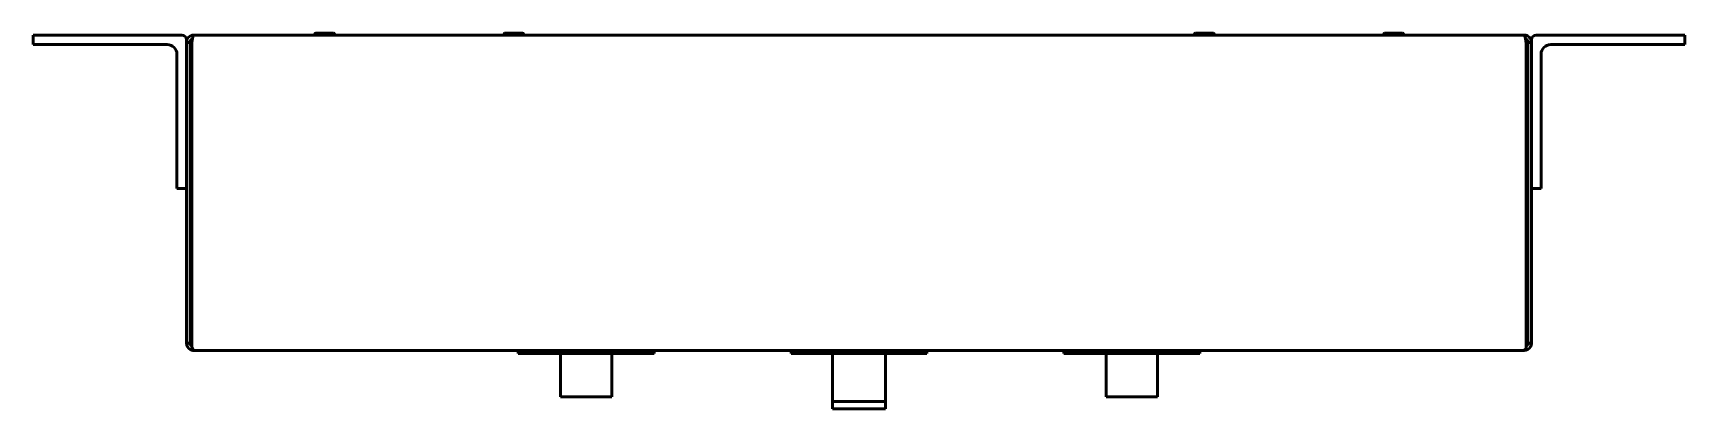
# Model space of a CAD drawing. Header units: millimetres. Extents: x 0 to 54.7, y -1.9 to 10.5.
import ezdxf

# ---------------------------------------------------------------- set-up
doc = ezdxf.new("R2010")
doc.units = ezdxf.units.MM
doc.layers.add('Visible (ANSI)', color=7, linetype='Continuous', lineweight=50)

msp = doc.modelspace()

# ---------------------------------------------------------------- linework, layer by layer
at = {"layer": 'Visible (ANSI)'}
for p, q in [((0, 10.439), (0, 10.122)), ((0, 10.439), (0.317, 10.439)), ((4.928, 10.439), (0.317, 10.439)), ((5.324, 10.439), (49.378, 10.439)), ((9.945, 10.504), (9.359, 10.504)), ((16.213, 10.504), (15.628, 10.504)), ((39.076, 10.504), (38.491, 10.504)), ((45.345, 10.504), (44.759, 10.504)), ((49.774, 10.439), (54.384, 10.439)), ((54.384, 10.439), (54.701, 10.439)), ((54.701, 10.122), (54.701, 10.439)), ((0.317, 10.122), (0, 10.122)), ((0.317, 10.122), (4.445, 10.122)), ((5.08, 10.196), (5.08, 10.287)), ((5.08, 10.196), (5.08, 0.244)), ((5.202, 10.196), (5.08, 10.196)), ((5.202, 10.196), (5.202, 0.244)), ((5.263, 0.244), (5.263, 10.196)), ((49.439, 10.196), (49.439, 0.244)), ((49.5, 10.196), (49.5, 0.244)), ((49.5, 10.196), (49.621, 10.196)), ((49.621, 10.196), (49.621, 10.287)), ((49.621, 0.244), (49.621, 10.196)), ((54.384, 10.122), (50.256, 10.122)), ((54.701, 10.122), (54.384, 10.122)), ((4.762, 9.804), (4.762, 5.359)), ((49.939, 9.804), (49.939, 5.359)), ((4.762, 5.359), (5.08, 5.359)), ((49.939, 5.359), (49.621, 5.359)), ((5.08, 0.244), (5.202, 0.244)), ((5.263, 0.244), (5.263, 0.117)), ((5.324, 0.016), (5.324, 0)), ((49.356, 0), (5.367, 0)), ((49.378, 0.004), (49.378, 0)), ((49.439, 0.064), (49.439, 0.244)), ((49.5, 0.244), (49.621, 0.244)), ((5.324, 0), (5.367, 0)), ((16.069, -0.098), (16.068, -0.098)), ((16.069, -0.098), (16.069, 0)), ((20.569, -0.101), (16.088, -0.101)), ((17.469, -0.101), (17.469, -0.811)), ((19.169, -0.101), (19.169, -0.811)), ((20.569, 0), (20.569, -0.101)), ((25.101, -0.098), (25.101, 0)), ((29.601, -0.098), (25.101, -0.098)), ((25.101, -0.098), (25.101, -0.098)), ((25.101, -0.098), (25.101, -0.098)), ((26.476, -0.098), (25.101, -0.098)), ((25.666, -0.098), (25.101, -0.098)), ((25.197, -0.098), (25.197, -0.098)), ((25.258, -0.098), (25.197, -0.098)), ((25.258, -0.098), (25.258, -0.098)), ((25.263, -0.098), (25.258, -0.098)), ((25.263, -0.098), (25.263, -0.098)), ((25.314, -0.098), (25.263, -0.098)), ((25.323, -0.098), (25.314, -0.098)), ((25.323, -0.098), (25.323, -0.098)), ((25.37, -0.098), (25.323, -0.098)), ((25.37, -0.098), (25.37, -0.098)), ((25.384, -0.098), (25.384, -0.098)), ((25.431, -0.098), (25.384, -0.098)), ((25.431, -0.098), (25.431, -0.098)), ((25.441, -0.098), (25.431, -0.098)), ((25.492, -0.098), (25.441, -0.098)), ((25.492, -0.098), (25.492, -0.098)), ((25.497, -0.098), (25.492, -0.098)), ((25.497, -0.098), (25.497, -0.098)), ((25.557, -0.098), (25.497, -0.098)), ((25.557, -0.098), (25.557, -0.098)), ((25.582, -0.098), (25.582, -0.098)), ((25.683, -0.098), (25.582, -0.098)), ((25.666, -0.098), (25.666, -0.098)), ((25.683, -0.098), (25.683, -0.098)), ((25.698, -0.098), (25.698, -0.098)), ((25.804, -0.098), (25.698, -0.098)), ((25.804, -0.098), (25.804, -0.098)), ((25.83, -0.098), (25.804, -0.098)), ((25.83, -0.098), (25.83, -0.098)), ((25.863, -0.098), (25.863, -0.098)), ((25.964, -0.098), (25.863, -0.098)), ((25.964, -0.098), (25.964, -0.098)), ((25.978, -0.098), (25.978, -0.098)), ((26.084, -0.098), (25.978, -0.098)), ((26.084, -0.098), (26.084, -0.098)), ((26.111, -0.098), (26.084, -0.098)), ((26.111, -0.098), (26.111, -0.098)), ((26.476, -1.688), (26.476, -0.098)), ((26.476, -0.098), (26.476, -0.098)), ((28.226, -1.688), (28.226, -0.098)), ((28.226, -0.098), (28.226, -0.098)), ((29.601, -0.098), (28.226, -0.098)), ((28.24, -0.098), (28.24, -0.098)), ((28.24, -0.098), (28.245, -0.098)), ((28.245, -0.098), (28.245, -0.098)), ((28.245, -0.098), (28.305, -0.098)), ((28.305, -0.098), (28.305, -0.098)), ((28.305, -0.098), (28.368, -0.098)), ((28.368, -0.098), (28.373, -0.098)), ((28.368, -0.098), (28.368, -0.098)), ((28.373, -0.098), (28.373, -0.098)), ((28.384, -0.098), (28.45, -0.098)), ((28.384, -0.098), (28.384, -0.098)), ((28.45, -0.098), (28.47, -0.098)), ((28.45, -0.098), (28.45, -0.098)), ((28.47, -0.098), (28.536, -0.098)), ((28.47, -0.098), (28.47, -0.098)), ((28.536, -0.098), (28.536, -0.098)), ((28.555, -0.098), (28.555, -0.098)), ((28.555, -0.098), (28.633, -0.098)), ((28.633, -0.098), (28.633, -0.098)), ((28.633, -0.098), (28.699, -0.098)), ((28.699, -0.098), (28.699, -0.098)), ((28.699, -0.098), (28.701, -0.098)), ((28.701, -0.098), (28.701, -0.098)), ((28.731, -0.098), (28.731, -0.098)), ((28.731, -0.098), (28.854, -0.098)), ((28.854, -0.098), (28.856, -0.098)), ((28.854, -0.098), (28.854, -0.098)), ((28.856, -0.098), (28.856, -0.098)), ((28.942, -0.098), (28.942, -0.098)), ((28.942, -0.098), (29.075, -0.098)), ((29.036, -0.098), (29.036, -0.098)), ((29.601, -0.098), (29.036, -0.098)), ((29.075, -0.098), (29.075, -0.098)), ((29.096, -0.098), (29.096, -0.098)), ((29.096, -0.098), (29.115, -0.098)), ((29.115, -0.098), (29.152, -0.098)), ((29.115, -0.098), (29.115, -0.098)), ((29.152, -0.098), (29.152, -0.098)), ((29.152, -0.098), (29.186, -0.098)), ((29.186, -0.098), (29.186, -0.098)), ((29.186, -0.098), (29.224, -0.098)), ((29.224, -0.098), (29.224, -0.098)), ((29.224, -0.098), (29.262, -0.098)), ((29.262, -0.098), (29.262, -0.098)), ((29.288, -0.098), (29.291, -0.098)), ((29.288, -0.098), (29.288, -0.098)), ((29.291, -0.098), (29.349, -0.098)), ((29.291, -0.098), (29.291, -0.098)), ((29.349, -0.098), (29.398, -0.098)), ((29.349, -0.098), (29.349, -0.098)), ((29.398, -0.098), (29.403, -0.098)), ((29.398, -0.098), (29.398, -0.098)), ((29.403, -0.098), (29.403, -0.098)), ((29.411, -0.098), (29.411, -0.098)), ((29.411, -0.098), (29.414, -0.098)), ((29.414, -0.098), (29.414, -0.098)), ((29.414, -0.098), (29.438, -0.098)), ((29.438, -0.098), (29.438, -0.098)), ((29.438, -0.098), (29.459, -0.098)), ((29.459, -0.098), (29.469, -0.098)), ((29.469, -0.098), (29.469, -0.098)), ((29.469, -0.098), (29.478, -0.098)), ((29.478, -0.098), (29.499, -0.098)), ((29.499, -0.098), (29.499, -0.098)), ((29.499, -0.098), (29.523, -0.098)), ((29.523, -0.098), (29.526, -0.098)), ((29.523, -0.098), (29.523, -0.098)), ((29.526, -0.098), (29.526, -0.098)), ((29.601, -0.098), (29.601, 0)), ((29.601, -0.098), (29.601, -0.098)), ((29.601, -0.098), (29.601, -0.098)), ((29.601, -0.098), (29.601, -0.098)), ((34.136, -0.098), (34.135, -0.098)), ((34.136, -0.098), (34.136, 0)), ((38.636, -0.101), (34.155, -0.101)), ((35.536, -0.101), (35.536, -0.811)), ((37.236, -0.101), (37.236, -0.811)), ((38.636, 0), (38.636, -0.101)), ((49.356, 0), (49.378, 0)), ((17.469, -0.811), (17.469, -1.314)), ((19.169, -0.811), (19.169, -1.314)), ((35.536, -0.811), (35.536, -1.314)), ((37.236, -0.811), (37.236, -1.314)), ((17.469, -1.314), (17.469, -1.541)), ((19.169, -1.541), (17.469, -1.541)), ((19.169, -1.314), (19.169, -1.541)), ((35.536, -1.314), (35.536, -1.541)), ((37.236, -1.541), (35.536, -1.541)), ((37.236, -1.314), (37.236, -1.541)), ((26.476, -1.936), (26.476, -1.688)), ((28.226, -1.688), (26.476, -1.688)), ((28.226, -1.936), (26.476, -1.936)), ((28.226, -1.936), (28.226, -1.688))]:
    msp.add_line(p, q, dxfattribs=at)
for centre, radius, start, end in [((4.928, 10.287), 0.152, 0, 90), ((9.359, 10.472), 0.0325, 90, 270), ((9.945, 10.472), 0.0325, 270, 90), ((15.628, 10.472), 0.0325, 90, 270), ((16.213, 10.472), 0.0325, 270, 90), ((38.491, 10.472), 0.0325, 90, 270), ((39.076, 10.472), 0.0325, 270, 90), ((44.759, 10.472), 0.0325, 90, 270), ((45.345, 10.472), 0.0325, 270, 90), ((49.774, 10.287), 0.152, 90, 180), ((4.445, 9.804), 0.318, 0, 90), ((50.256, 9.804), 0.318, 90, 180), ((5.324, 0.244), 0.122, 180, 240), ((49.378, 0.244), 0.122, 300, 0), ((16.088, -0.025), 0.0762, 255.1649, 270), ((34.155, -0.025), 0.0762, 255.1649, 270)]:
    msp.add_arc(centre, radius, start, end, dxfattribs=at)
for points, knots in [([(5.324, 10.439), (5.236, 10.439), (5.15, 10.388), (5.109, 10.31), (5.09, 10.275), (5.08, 10.235), (5.08, 10.196)], [0, 0, 0, 0, 1.080905, 1.080905, 1.080905, 1.570796, 1.570796, 1.570796, 1.570796]), ([(5.263, 10.196), (5.277, 10.283), (5.291, 10.369), (5.305, 10.411), (5.311, 10.429), (5.318, 10.439), (5.324, 10.439)], [0, 0, 0, 0, 1.080905, 1.080905, 1.080905, 1.570796, 1.570796, 1.570796, 1.570796]), ([(49.621, 10.196), (49.621, 10.283), (49.57, 10.369), (49.492, 10.411), (49.457, 10.429), (49.417, 10.439), (49.378, 10.439)], [0, 0, 0, 0, 1.080905, 1.080905, 1.080905, 1.570796, 1.570796, 1.570796, 1.570796]), ([(49.378, 10.439), (49.392, 10.439), (49.406, 10.388), (49.42, 10.31), (49.426, 10.275), (49.432, 10.235), (49.439, 10.196)], [0, 0, 0, 0, 1.080905, 1.080905, 1.080905, 1.570796, 1.570796, 1.570796, 1.570796]), ([(5.282, 10.31), (5.247, 10.296), (5.218, 10.266), (5.207, 10.23), (5.204, 10.219), (5.202, 10.207), (5.202, 10.196)], [0.351675, 0.351675, 0.351675, 0.351675, 1.28542, 1.28542, 1.28542, 1.570796, 1.570796, 1.570796, 1.570796]), ([(49.419, 10.31), (49.455, 10.296), (49.484, 10.266), (49.495, 10.23), (49.498, 10.219), (49.5, 10.207), (49.5, 10.196)], [0.351675, 0.351675, 0.351675, 0.351675, 1.28542, 1.28542, 1.28542, 1.570796, 1.570796, 1.570796, 1.570796]), ([(5.08, 0.244), (5.08, 0.157), (5.13, 0.072), (5.206, 0.031), (5.242, 0.011), (5.283, 0), (5.324, 0)], [-3.141593, -3.141593, -3.141593, -3.141593, -2.076485, -2.076485, -2.076485, -1.570796, -1.570796, -1.570796, -1.570796]), ([(49.378, 0), (49.464, 0), (49.549, 0.05), (49.591, 0.126), (49.611, 0.162), (49.621, 0.203), (49.621, 0.244)], [1.570796, 1.570796, 1.570796, 1.570796, 2.635904, 2.635904, 2.635904, 3.141593, 3.141593, 3.141593, 3.141593])]:
    msp.add_open_spline(points, degree=3, knots=knots, dxfattribs=at)
for points in [[(5.367, 0), (5.325, 0), (5.285, 0.046), (5.263, 0.117)], [(49.439, 0.064), (49.416, 0.023), (49.386, 0), (49.356, 0)]]:
    msp.add_open_spline(points, degree=3, dxfattribs=at)

doc.saveas('drawing.dxf')
